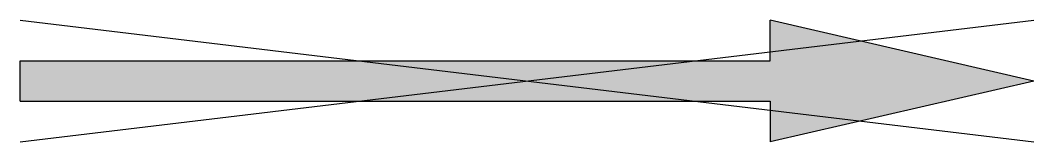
# Model space of a CAD drawing. Header units: metres. Extents: x 0 to 2.5, y -0.15 to 0.15.
import ezdxf

# ---------------------------------------------------------------- set-up
doc = ezdxf.new("R2010")
doc.units = ezdxf.units.M

msp = doc.modelspace()

# ---------------------------------------------------------------- hatches: boundary and pattern name
msp.add_hatch(color=256).paths.add_polyline_path([(1.85, 0.05), (0, 0.05), (0, -0.05), (1.85, -0.05), (1.85, -0.15), (2.5, 0), (1.85, 0.15)])

# ---------------------------------------------------------------- linework, layer by layer
for p, q in [((1.85, 0.05), (1.85, 0.15)), ((2.5, 0), (1.85, 0.15)), ((0, 0.05), (1.85, 0.05)), ((0, -0.05), (0, 0.05)), ((2.5, 0), (1.85, -0.15)), ((0, -0.05), (1.85, -0.05)), ((1.85, -0.05), (1.85, -0.15))]:
    msp.add_line(p, q)
at = {"flags": 128}
for points in [[(0, -0.15), (2.5, 0.15)], [(0, 0.15), (2.5, -0.15)]]:
    msp.add_lwpolyline(points, dxfattribs=at)

doc.saveas('drawing.dxf')
